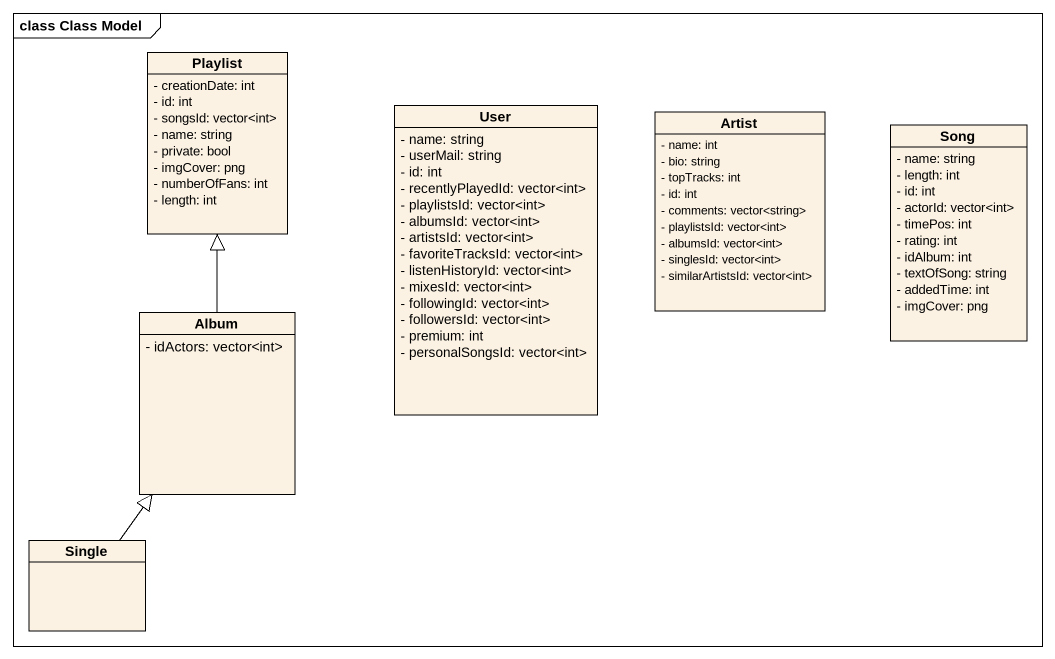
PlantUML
@startuml
mainframe class Class Model
hide circle
hide empty members
skinparam classAttributeIconSize 0
class Playlist {
  - creationDate: int
  - id: int
  - songsId: vector<int>
  - name: string
  - private: bool
  - imgCover: png
  - numberOfFans: int
  - length: int
}
class User {
  - name: string
  - userMail: string
  - id: int
  - recentlyPlayedId: vector<int>
  - playlistsId: vector<int>
  - albumsId: vector<int>
  - artistsId: vector<int>
  - favoriteTracksId: vector<int>
  - listenHistoryId: vector<int>
  - mixesId: vector<int>
  - followingId: vector<int>
  - followersId: vector<int>
  - premium: int
  - personalSongsId: vector<int>
}
class Artist {
  - name: int
  - bio: string
  - topTracks: int
  - id: int
  - comments: vector<string>
  - playlistsId: vector<int>
  - albumsId: vector<int>
  - singlesId: vector<int>
  - similarArtistsId: vector<int>
}
class Song {
  - name: string
  - length: int
  - id: int
  - actorId: vector<int>
  - timePos: int
  - rating: int
  - idAlbum: int
  - textOfSong: string
  - addedTime: int
  - imgCover: png
}
class Album {
  - idActors: vector<int>
}
class Single
Album -up-|> Playlist
Single -up-|> Album
@enduml
